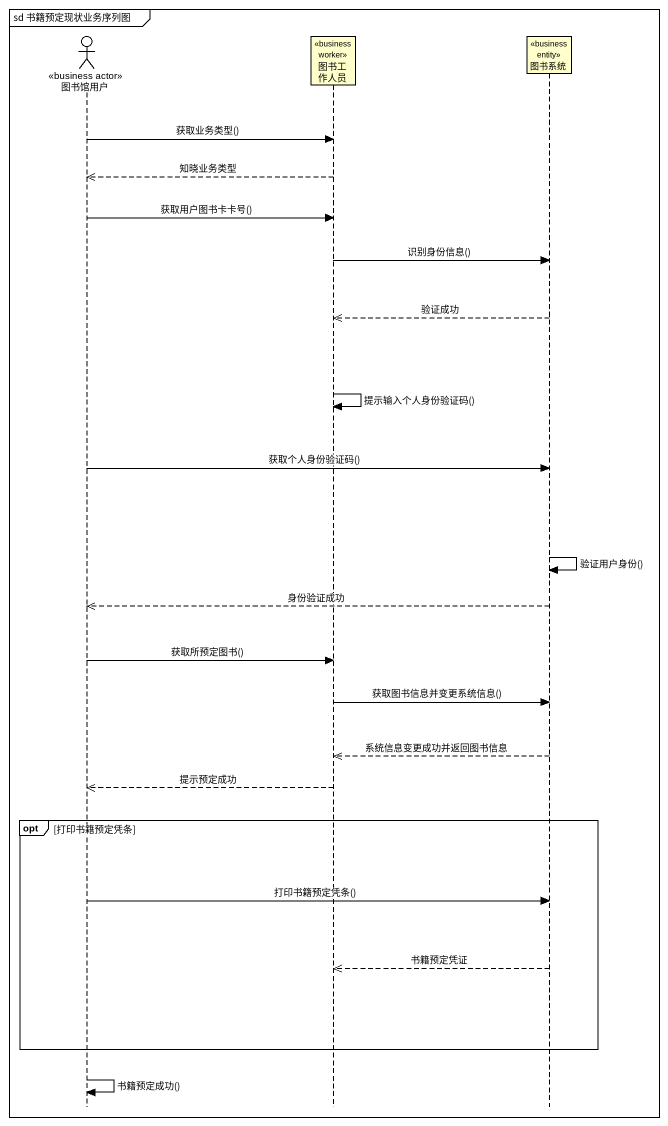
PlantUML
@startuml
mainframe sd 书籍预定现状业务序列图
hide footbox
actor 图书馆用户 <<business actor>>
participant 图书工作人员 <<business worker>>
participant 图书系统 <<business entity>>

图书馆用户 -> 图书工作人员 : 获取业务类型()
图书工作人员 -->> 图书馆用户 : 知晓业务类型
图书馆用户 -> 图书工作人员 : 获取用户图书卡卡号()
图书工作人员 -> 图书系统 : 识别身份信息()
图书系统 -->> 图书工作人员 : 验证成功
图书工作人员 -> 图书工作人员 : 提示输入个人身份验证码()
图书馆用户 -> 图书系统 : 获取个人身份验证码()
图书系统 -> 图书系统 : 验证用户身份()
图书系统 -->> 图书馆用户 : 身份验证成功
图书馆用户 -> 图书工作人员 : 获取所预定图书()
图书工作人员 -> 图书系统 : 获取图书信息并变更系统信息()
图书系统 -->> 图书工作人员 : 系统信息变更成功并返回图书信息
图书工作人员 -->> 图书馆用户 : 提示预定成功
opt 打印书籍预定凭条
  图书馆用户 -> 图书系统 : 打印书籍预定凭条()
  图书系统 -->> 图书工作人员 : 书籍预定凭证
end
图书馆用户 -> 图书馆用户 : 书籍预定成功()
@enduml
